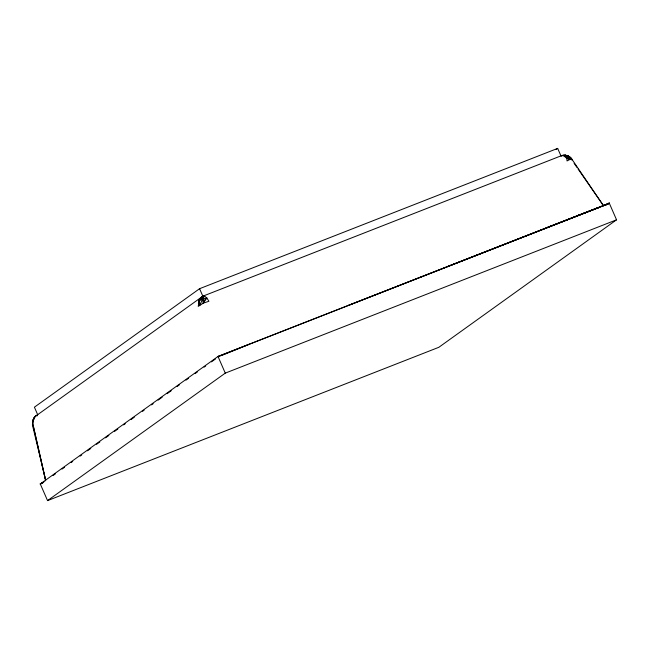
<?xml version="1.0" encoding="UTF-8"?>
<svg xmlns="http://www.w3.org/2000/svg" width="649" height="649" viewBox="0 0 649 649"><rect width="100%" height="100%" fill="white"/><g stroke="black" fill="none" stroke-linecap="round" stroke-linejoin="round"><path stroke-width="0.97" d="M35.549 416.066L32.831 420.382L33.058 424.876L45.633 480.146L32.45 425.087C32.239 420.998 33.602 416.39 37.674 414.679L202.845 296.195L560.947 155.882C564.63 154.357 569.66 155.346 571.696 158.94L603.692 205.984L578.089 169.04M45.641 480.852L33.058 424.876L32.45 425.087L32.823 420.69L34.486 417.015L37.674 414.679L34.405 407.183L199.576 288.7L557.678 148.386L560.947 155.882L565.66 155.216L570.544 157.707L571.696 158.94L571.826 160.011C570.357 155.614 564.922 154.292 560.947 155.882M200.135 304.803L199.162 300.795L202.374 296.561L204.613 296.147L202.439 299.148L200.135 304.803L198.367 303.537L199.486 298.986L202.845 296.195L204.613 296.147L206.796 297.972L208.913 301.258L203.267 303.156L198.229 306.401L199.486 298.986L202.845 296.195L199.576 288.7M32.45 425.087L32.831 420.382L34.129 419.116M199.486 298.986L201.563 297.883L202.439 299.148L203.267 303.156L204.151 300.625L206.796 297.972L202.439 299.148L199.162 300.795M34.121 417.988L34.486 417.015M37.042 415.944L37.674 414.679M203.267 303.156L206.796 297.972M42.672 482.751L40.279 483.959L42.112 483.148L40.279 483.959L217.999 356.479L609.273 203.161L616.55 219.816L438.829 347.304L47.555 500.614L40.279 483.959L44.108 481.736M53.023 475.547L55.49 473.786M62.053 469.073L64.519 467.304M71.082 462.591L72.72 461.415M80.111 456.109L81.75 454.933M87.501 450.812L90.779 448.451M96.531 444.33L99.808 441.977M105.552 437.848L108.837 435.495M114.581 431.374L117.867 429.013M123.61 424.892L125.257 423.716M131.001 419.587L134.286 417.234M142.488 411.344L144.135 410.168M151.517 404.862L153.164 403.686M158.088 400.149L162.193 397.204M167.118 393.675L171.222 390.73M176.966 386.601L179.424 384.833M185.995 380.127L188.453 378.359M195.025 373.646L197.483 371.877M204.054 367.164L205.692 365.987M211.436 361.866L215.541 358.921M47.555 500.614L225.276 373.126L616.55 219.816M556.031 149.562L557.678 148.386M607.626 204.346L609.273 203.161L599.538 207.209M605.444 205.384L609.273 203.161L602.856 206.001M201.563 297.883L204.613 296.147M568.321 155.947L569.863 159.484L567.015 160.944L566.861 158.421L565.66 155.216L562.578 155.379L566.171 156.523L569.863 159.484L571.696 158.94L568.321 155.947L566.171 156.523M604.495 205.587L609.273 203.161M221.812 355.433L249.305 344.213M40.279 483.959L42.931 482.856M577.975 215.427L598.654 207.583L217.999 356.479L225.276 373.126M447.68 266.479L598.654 207.583L546.669 227.694M348.294 305.419L598.654 207.583M599.473 207.291L601.939 206.406M220.863 355.693L217.999 356.479L218.624 356.999M569.863 159.484L566.861 158.421L563.778 155.809M202.439 299.148L204.151 300.625M574.105 163.297L576.985 167.45"/></g></svg>
